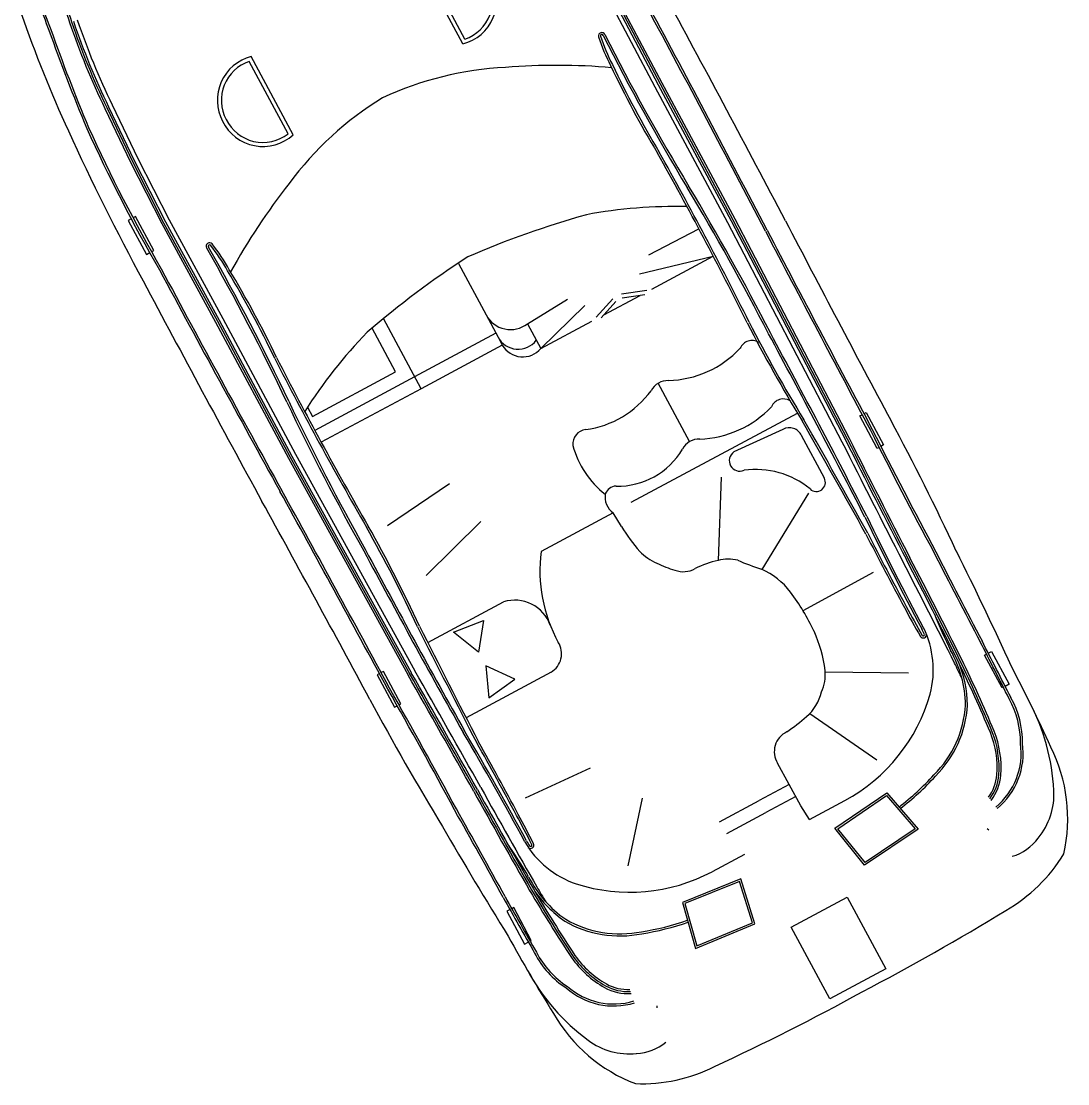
# Model space of a CAD drawing. Header units: metres. Extents: x 267365 to 277461, y 2088854 to 2108025.
# Drawn here: x 271071.04 to 271110.86, y 2092160.84 to 2092201.27 of the extents above; entities that cross this region are included whole.
import ezdxf

# ---------------------------------------------------------------- set-up
doc = ezdxf.new("R2010")
doc.units = ezdxf.units.M

msp = doc.modelspace()

# ---------------------------------------------------------------- linework, layer by layer
at = {"color": 30}
for p, q in [((271087.839, 2092200.413), (271086.243, 2092203.389)), ((271087.839, 2092200.413), (271086.243, 2092203.389)), ((271087.915, 2092200.595), (271086.437, 2092203.351)), ((271087.915, 2092200.595), (271086.437, 2092203.351)), ((271093.15, 2092202.554), (271095.143, 2092198.78)), ((271093.15, 2092202.554), (271095.143, 2092198.78)), ((271093.284, 2092202.628), (271095.278, 2092198.852)), ((271093.284, 2092202.628), (271095.278, 2092198.852)), ((271093.352, 2092202.665), (271095.346, 2092198.888)), ((271093.352, 2092202.665), (271095.346, 2092198.888)), ((271093.419, 2092202.701), (271095.414, 2092198.924)), ((271093.419, 2092202.701), (271095.414, 2092198.924)), ((271081.386, 2092196.953), (271079.79, 2092199.929)), ((271081.386, 2092196.953), (271079.79, 2092199.929)), ((271081.192, 2092196.99), (271079.714, 2092199.746)), ((271081.192, 2092196.99), (271079.714, 2092199.746)), ((271095.143, 2092198.78), (271097.915, 2092193.611)), ((271095.143, 2092198.78), (271097.915, 2092193.611)), ((271095.278, 2092198.852), (271098.05, 2092193.683)), ((271095.278, 2092198.852), (271098.05, 2092193.683)), ((271095.346, 2092198.888), (271098.118, 2092193.718)), ((271095.346, 2092198.888), (271098.118, 2092193.718)), ((271095.414, 2092198.924), (271098.186, 2092193.754)), ((271095.414, 2092198.924), (271098.186, 2092193.754)), ((271074.225, 2092197.955), (271075.2, 2092195.908)), ((271074.225, 2092197.955), (271075.2, 2092195.908)), ((271074.294, 2092197.988), (271075.269, 2092195.942)), ((271074.294, 2092197.988), (271075.269, 2092195.942)), ((271074.363, 2092198.021), (271075.338, 2092195.976)), ((271074.363, 2092198.021), (271075.338, 2092195.976)), ((271074.502, 2092198.087), (271075.475, 2092196.044)), ((271074.502, 2092198.087), (271075.475, 2092196.044)), ((271075.2, 2092195.908), (271076.392, 2092193.571)), ((271075.2, 2092195.908), (271076.392, 2092193.571)), ((271075.269, 2092195.942), (271076.459, 2092193.607)), ((271075.269, 2092195.942), (271076.459, 2092193.607)), ((271075.338, 2092195.976), (271076.527, 2092193.643)), ((271075.338, 2092195.976), (271076.527, 2092193.643)), ((271075.475, 2092196.044), (271076.663, 2092193.714)), ((271075.475, 2092196.044), (271076.663, 2092193.714)), ((271075.227, 2092193.751), (271075.11, 2092193.688)), ((271075.227, 2092193.751), (271075.11, 2092193.688)), ((271075.11, 2092193.688), (271075.801, 2092192.399)), ((271075.11, 2092193.688), (271075.801, 2092192.399)), ((271075.393, 2092193.84), (271075.295, 2092193.787)), ((271075.393, 2092193.84), (271075.295, 2092193.787)), ((271076.084, 2092192.55), (271075.393, 2092193.84)), ((271076.084, 2092192.55), (271075.393, 2092193.84)), ((271076.392, 2092193.571), (271078.434, 2092189.82)), ((271076.392, 2092193.571), (271078.434, 2092189.82)), ((271076.459, 2092193.607), (271078.501, 2092189.856)), ((271076.459, 2092193.607), (271078.501, 2092189.856)), ((271076.527, 2092193.643), (271078.569, 2092189.893)), ((271076.527, 2092193.643), (271078.569, 2092189.893)), ((271076.663, 2092193.714), (271078.704, 2092189.966)), ((271076.663, 2092193.714), (271078.704, 2092189.966)), ((271097.915, 2092193.611), (271102.263, 2092185.272)), ((271097.915, 2092193.611), (271102.263, 2092185.272)), ((271098.05, 2092193.683), (271102.4, 2092185.342)), ((271098.05, 2092193.683), (271102.4, 2092185.342)), ((271098.118, 2092193.718), (271102.468, 2092185.377)), ((271098.118, 2092193.718), (271102.468, 2092185.377)), ((271098.186, 2092193.754), (271102.536, 2092185.412)), ((271098.186, 2092193.754), (271102.536, 2092185.412)), ((271094.92, 2092192.389), (271096.819, 2092193.377)), ((271094.92, 2092192.389), (271096.819, 2092193.377)), ((271075.801, 2092192.399), (271075.928, 2092192.467)), ((271075.801, 2092192.399), (271075.928, 2092192.467)), ((271075.996, 2092192.503), (271076.084, 2092192.55)), ((271075.996, 2092192.503), (271076.084, 2092192.55)), ((271094.561, 2092191.667), (271097.367, 2092192.336)), ((271094.561, 2092191.667), (271097.367, 2092192.336)), ((271094.561, 2092191.667), (271097.367, 2092192.336)), ((271095.028, 2092191.082), (271097.367, 2092192.336)), ((271095.028, 2092191.082), (271097.367, 2092192.336)), ((271095.028, 2092191.082), (271097.367, 2092192.336)), ((271087.676, 2092192.053), (271088.724, 2092190.098)), ((271087.676, 2092192.053), (271088.724, 2092190.098)), ((271093.883, 2092190.896), (271094.843, 2092191.036)), ((271093.883, 2092190.896), (271094.843, 2092191.036)), ((271093.883, 2092190.896), (271094.843, 2092191.036)), ((271090.299, 2092189.76), (271091.826, 2092190.701)), ((271090.299, 2092189.76), (271091.826, 2092190.701)), ((271093.544, 2092190.714), (271092.911, 2092190.009)), ((271093.544, 2092190.714), (271092.911, 2092190.009)), ((271093.544, 2092190.714), (271092.911, 2092190.009)), ((271093.201, 2092190.102), (271094.582, 2092190.843)), ((271093.201, 2092190.102), (271094.582, 2092190.843)), ((271093.201, 2092190.102), (271094.582, 2092190.843)), ((271093.905, 2092190.744), (271094.763, 2092190.869)), ((271093.905, 2092190.744), (271094.763, 2092190.869)), ((271093.905, 2092190.744), (271094.763, 2092190.869)), ((271090.805, 2092188.817), (271092.48, 2092190.454)), ((271090.805, 2092188.817), (271092.48, 2092190.454)), ((271090.805, 2092188.817), (271092.48, 2092190.454)), ((271093.658, 2092190.611), (271093.1, 2092189.99)), ((271093.658, 2092190.611), (271093.1, 2092189.99)), ((271093.658, 2092190.611), (271093.1, 2092189.99)), ((271078.434, 2092189.82), (271081.206, 2092184.65)), ((271078.434, 2092189.82), (271081.206, 2092184.65)), ((271078.501, 2092189.856), (271081.273, 2092184.686)), ((271078.501, 2092189.856), (271081.273, 2092184.686)), ((271078.569, 2092189.893), (271081.341, 2092184.723)), ((271078.569, 2092189.893), (271081.341, 2092184.723)), ((271078.704, 2092189.966), (271081.476, 2092184.796)), ((271078.704, 2092189.966), (271081.476, 2092184.796)), ((271086.25, 2092187.285), (271084.818, 2092189.957)), ((271086.25, 2092187.285), (271084.818, 2092189.957)), ((271088.724, 2092190.098), (271089.179, 2092189.25)), ((271088.724, 2092190.098), (271089.179, 2092189.25)), ((271090.805, 2092188.817), (271092.755, 2092189.863)), ((271090.805, 2092188.817), (271092.755, 2092189.863)), ((271090.805, 2092188.817), (271092.755, 2092189.863)), ((271085.281, 2092187.932), (271084.388, 2092189.598)), ((271085.281, 2092187.932), (271084.388, 2092189.598)), ((271090.299, 2092189.76), (271090.805, 2092188.817)), ((271090.299, 2092189.76), (271090.805, 2092188.817)), ((271090.299, 2092189.76), (271090.805, 2092188.817)), ((271089.1, 2092189.398), (271086.007, 2092187.739)), ((271089.1, 2092189.398), (271086.007, 2092187.739)), ((271089.179, 2092189.25), (271089.343, 2092188.944)), ((271089.179, 2092189.25), (271089.343, 2092188.944)), ((271089.343, 2092188.944), (271086.25, 2092187.285)), ((271089.343, 2092188.944), (271086.25, 2092187.285)), ((271082.122, 2092186.238), (271085.281, 2092187.932)), ((271082.122, 2092186.238), (271085.281, 2092187.932)), ((271086.007, 2092187.739), (271082.21, 2092185.703)), ((271086.007, 2092187.739), (271082.21, 2092185.703)), ((271086.007, 2092187.739), (271082.21, 2092185.703)), ((271096.47, 2092185.278), (271095.278, 2092187.501)), ((271096.47, 2092185.278), (271095.278, 2092187.501)), ((271096.47, 2092185.278), (271095.278, 2092187.501)), ((271086.25, 2092187.285), (271082.455, 2092185.25)), ((271086.25, 2092187.285), (271082.455, 2092185.25)), ((271086.25, 2092187.285), (271082.455, 2092185.25)), ((271081.933, 2092186.59), (271082.122, 2092186.238)), ((271081.933, 2092186.59), (271082.122, 2092186.238)), ((271094.248, 2092182.974), (271100.571, 2092186.365)), ((271094.248, 2092182.974), (271100.571, 2092186.365)), ((271094.248, 2092182.974), (271100.571, 2092186.365)), ((271102.948, 2092186.254), (271103.034, 2092186.299)), ((271102.948, 2092186.254), (271103.034, 2092186.299)), ((271103.609, 2092185.021), (271102.948, 2092186.254)), ((271103.609, 2092185.021), (271102.948, 2092186.254)), ((271103.102, 2092186.336), (271103.189, 2092186.383)), ((271103.102, 2092186.336), (271103.189, 2092186.383)), ((271103.189, 2092186.383), (271103.85, 2092185.15)), ((271103.189, 2092186.383), (271103.85, 2092185.15)), ((271100.016, 2092185.742), (271098.156, 2092184.882)), ((271100.016, 2092185.742), (271098.156, 2092184.882)), ((271101.596, 2092183.884), (271100.725, 2092185.507)), ((271101.596, 2092183.884), (271100.725, 2092185.507)), ((271103.678, 2092185.058), (271103.609, 2092185.021)), ((271103.678, 2092185.058), (271103.609, 2092185.021)), ((271103.85, 2092185.15), (271103.745, 2092185.094)), ((271103.85, 2092185.15), (271103.745, 2092185.094)), ((271081.206, 2092184.65), (271085.747, 2092176.41)), ((271081.206, 2092184.65), (271085.747, 2092176.41)), ((271081.273, 2092184.686), (271085.814, 2092176.447)), ((271081.273, 2092184.686), (271085.814, 2092176.447)), ((271081.341, 2092184.723), (271085.881, 2092176.485)), ((271081.341, 2092184.723), (271085.881, 2092176.485)), ((271081.476, 2092184.796), (271086.014, 2092176.56)), ((271081.476, 2092184.796), (271086.014, 2092176.56)), ((271097.564, 2092180.757), (271097.686, 2092183.923)), ((271097.564, 2092180.757), (271097.686, 2092183.923)), ((271097.564, 2092180.757), (271097.686, 2092183.923)), ((271084.974, 2092182.088), (271087.329, 2092183.677)), ((271084.974, 2092182.088), (271087.329, 2092183.677)), ((271084.974, 2092182.088), (271087.329, 2092183.677)), ((271099.226, 2092180.415), (271101.008, 2092183.31)), ((271099.226, 2092180.415), (271101.008, 2092183.31)), ((271099.226, 2092180.415), (271101.008, 2092183.31)), ((271093.563, 2092182.567), (271090.816, 2092181.094)), ((271093.563, 2092182.567), (271090.816, 2092181.094)), ((271093.883, 2092182.043), (271093.563, 2092182.567)), ((271093.883, 2092182.043), (271093.563, 2092182.567)), ((271086.445, 2092180.186), (271088.529, 2092182.231)), ((271086.445, 2092180.186), (271088.529, 2092182.231)), ((271086.445, 2092180.186), (271088.529, 2092182.231)), ((271100.783, 2092178.85), (271103.471, 2092180.315)), ((271100.783, 2092178.85), (271103.471, 2092180.315)), ((271100.783, 2092178.85), (271103.471, 2092180.315)), ((271086.505, 2092177.631), (271089.385, 2092179.175)), ((271086.505, 2092177.631), (271089.385, 2092179.175)), ((271087.486, 2092178.03), (271088.624, 2092178.465)), ((271087.486, 2092178.03), (271088.624, 2092178.465)), ((271088.624, 2092178.465), (271088.432, 2092177.262)), ((271088.624, 2092178.465), (271088.432, 2092177.262)), ((271088.432, 2092177.262), (271087.486, 2092178.03)), ((271088.432, 2092177.262), (271087.486, 2092178.03)), ((271107.832, 2092177.225), (271107.954, 2092177.29)), ((271107.832, 2092177.225), (271107.954, 2092177.29)), ((271107.954, 2092177.29), (271108.622, 2092176.043)), ((271107.954, 2092177.29), (271108.622, 2092176.043)), ((271107.692, 2092177.149), (271107.764, 2092177.188)), ((271107.692, 2092177.149), (271107.764, 2092177.188)), ((271108.36, 2092175.903), (271107.692, 2092177.149)), ((271108.36, 2092175.903), (271107.692, 2092177.149)), ((271084.818, 2092176.532), (271084.732, 2092176.486)), ((271084.818, 2092176.532), (271084.732, 2092176.486)), ((271085.479, 2092175.3), (271084.818, 2092176.532)), ((271085.479, 2092175.3), (271084.818, 2092176.532)), ((271091.203, 2092176.506), (271087.965, 2092174.77)), ((271091.203, 2092176.506), (271087.965, 2092174.77)), ((271088.712, 2092176.739), (271088.828, 2092175.525)), ((271089.821, 2092176.233), (271088.712, 2092176.739)), ((271088.712, 2092176.739), (271088.828, 2092175.525)), ((271089.821, 2092176.233), (271088.712, 2092176.739)), ((271101.627, 2092176.52), (271104.792, 2092176.476)), ((271101.627, 2092176.52), (271104.792, 2092176.476)), ((271101.627, 2092176.52), (271104.792, 2092176.476)), ((271084.665, 2092176.45), (271084.577, 2092176.403)), ((271084.665, 2092176.45), (271084.577, 2092176.403)), ((271084.577, 2092176.403), (271085.238, 2092175.171)), ((271084.577, 2092176.403), (271085.238, 2092175.171)), ((271088.828, 2092175.525), (271089.821, 2092176.233)), ((271088.828, 2092175.525), (271089.821, 2092176.233)), ((271108.407, 2092175.927), (271108.36, 2092175.903)), ((271108.407, 2092175.927), (271108.36, 2092175.903)), ((271108.622, 2092176.043), (271108.474, 2092175.964)), ((271108.622, 2092176.043), (271108.474, 2092175.964)), ((271085.41, 2092175.263), (271085.479, 2092175.3)), ((271085.41, 2092175.263), (271085.479, 2092175.3)), ((271085.238, 2092175.171), (271085.343, 2092175.227)), ((271085.238, 2092175.171), (271085.343, 2092175.227)), ((271101.044, 2092174.934), (271103.596, 2092173.163)), ((271101.044, 2092174.934), (271103.596, 2092173.163)), ((271101.044, 2092174.934), (271103.596, 2092173.163)), ((271090.224, 2092171.716), (271092.701, 2092172.866)), ((271090.224, 2092171.716), (271092.701, 2092172.866)), ((271090.224, 2092171.716), (271092.701, 2092172.866)), ((271100.7, 2092171.416), (271099.816, 2092173.043)), ((271100.7, 2092171.416), (271099.816, 2092173.043)), ((271100.256, 2092172.232), (271099.121, 2092171.623)), ((271100.256, 2092172.232), (271099.121, 2092171.623)), ((271100.256, 2092172.232), (271099.121, 2092171.623)), ((271094.132, 2092169.14), (271094.681, 2092171.709)), ((271094.132, 2092169.14), (271094.681, 2092171.709)), ((271094.132, 2092169.14), (271094.681, 2092171.709)), ((271097.601, 2092170.808), (271099.121, 2092171.623)), ((271097.601, 2092170.808), (271099.121, 2092171.623)), ((271097.601, 2092170.808), (271099.121, 2092171.623)), ((271100.504, 2092171.776), (271099.367, 2092171.166)), ((271100.504, 2092171.776), (271099.367, 2092171.166)), ((271100.504, 2092171.776), (271099.367, 2092171.166)), ((271101.031, 2092170.899), (271102.375, 2092171.619)), ((271101.031, 2092170.899), (271102.375, 2092171.619)), ((271101.999, 2092170.564), (271103.972, 2092171.907)), ((271101.999, 2092170.564), (271103.972, 2092171.907)), ((271102.111, 2092170.547), (271103.958, 2092171.805)), ((271102.111, 2092170.547), (271103.958, 2092171.805)), ((271103.958, 2092171.805), (271105.045, 2092170.539)), ((271103.958, 2092171.805), (271105.045, 2092170.539)), ((271103.972, 2092171.907), (271105.159, 2092170.524)), ((271103.972, 2092171.907), (271105.159, 2092170.524)), ((271101.031, 2092170.899), (271100.7, 2092171.416)), ((271101.031, 2092170.899), (271100.7, 2092171.416)), ((271097.881, 2092170.37), (271099.367, 2092171.166)), ((271097.881, 2092170.37), (271099.367, 2092171.166)), ((271097.881, 2092170.37), (271099.367, 2092171.166)), ((271103.127, 2092169.161), (271101.999, 2092170.564)), ((271103.127, 2092169.161), (271101.999, 2092170.564)), ((271103.143, 2092169.264), (271102.111, 2092170.547)), ((271103.143, 2092169.264), (271102.111, 2092170.547)), ((271105.159, 2092170.524), (271103.127, 2092169.161)), ((271105.159, 2092170.524), (271103.127, 2092169.161)), ((271105.045, 2092170.539), (271103.143, 2092169.264)), ((271105.045, 2092170.539), (271103.143, 2092169.264)), ((271107.788, 2092170.55), (271107.851, 2092170.505)), ((271107.788, 2092170.55), (271107.851, 2092170.505)), ((271107.788, 2092170.55), (271107.851, 2092170.505)), ((271098.551, 2092169.569), (271097.324, 2092168.911)), ((271098.551, 2092169.569), (271097.324, 2092168.911)), ((271098.412, 2092168.64), (271096.201, 2092167.74)), ((271098.412, 2092168.64), (271096.201, 2092167.74)), ((271098.364, 2092168.538), (271096.293, 2092167.695)), ((271098.364, 2092168.538), (271096.293, 2092167.695)), ((271098.861, 2092166.968), (271098.364, 2092168.538)), ((271098.861, 2092166.968), (271098.364, 2092168.538)), ((271098.955, 2092166.925), (271098.412, 2092168.64)), ((271098.955, 2092166.925), (271098.412, 2092168.64)), ((271096.201, 2092167.74), (271096.696, 2092165.986)), ((271096.201, 2092167.74), (271096.696, 2092165.986)), ((271096.293, 2092167.695), (271096.747, 2092166.09)), ((271096.293, 2092167.695), (271096.747, 2092166.09)), ((271100.334, 2092166.805), (271102.463, 2092167.947)), ((271100.334, 2092166.805), (271102.463, 2092167.947)), ((271102.463, 2092167.947), (271103.928, 2092165.215)), ((271102.463, 2092167.947), (271103.928, 2092165.215)), ((271089.636, 2092167.468), (271089.514, 2092167.403)), ((271089.636, 2092167.468), (271089.514, 2092167.403)), ((271089.514, 2092167.403), (271090.183, 2092166.156)), ((271089.514, 2092167.403), (271090.183, 2092166.156)), ((271089.776, 2092167.543), (271089.703, 2092167.504)), ((271089.776, 2092167.543), (271089.703, 2092167.504)), ((271090.444, 2092166.296), (271089.776, 2092167.543)), ((271090.444, 2092166.296), (271089.776, 2092167.543)), ((271096.696, 2092165.986), (271098.955, 2092166.925)), ((271096.696, 2092165.986), (271098.955, 2092166.925)), ((271096.747, 2092166.09), (271098.861, 2092166.968)), ((271096.747, 2092166.09), (271098.861, 2092166.968)), ((271101.799, 2092164.073), (271100.334, 2092166.805)), ((271101.799, 2092164.073), (271100.334, 2092166.805)), ((271090.183, 2092166.156), (271090.331, 2092166.235)), ((271090.183, 2092166.156), (271090.331, 2092166.235)), ((271090.398, 2092166.271), (271090.444, 2092166.296)), ((271090.398, 2092166.271), (271090.444, 2092166.296)), ((271103.928, 2092165.215), (271101.799, 2092164.073)), ((271103.928, 2092165.215), (271101.799, 2092164.073)), ((271095.22, 2092163.811), (271095.222, 2092163.734)), ((271095.22, 2092163.811), (271095.222, 2092163.734)), ((271095.22, 2092163.811), (271095.222, 2092163.734))]:
    msp.add_line(p, q, dxfattribs=at)
for centre, radius, start, end in [((271186.361, 2092238.311), 119.386, 196.9689, 198.09835), ((271186.361, 2092238.311), 119.386, 196.9689, 198.09835), ((271186.361, 2092238.311), 119.309, 196.96918, 198.09816), ((271186.361, 2092238.311), 119.309, 196.96918, 198.09816), ((271092.532, 2092208.916), 21.943, 195.5124, 201.3412), ((271092.532, 2092208.916), 21.943, 195.5124, 201.3412), ((271092.532, 2092208.916), 21.866, 195.5106, 201.3446), ((271092.532, 2092208.916), 21.866, 195.5106, 201.3446), ((271087.422, 2092202.071), 1.71, 284.0967, 30.4009), ((271087.422, 2092202.071), 1.71, 284.0967, 30.4009), ((271087.422, 2092202.071), 1.556, 288.4656, 30.4814), ((271087.422, 2092202.071), 1.556, 288.4656, 30.4814), ((270469.046, 2091862.291), 712.788, 27.705083, 28.471036), ((270469.046, 2091862.291), 712.788, 27.705083, 28.471036), ((271117.432, 2092217.587), 49.078, 199.0468, 204.6712), ((271117.432, 2092217.587), 49.078, 199.0468, 204.6712), ((270467.076, 2091864.414), 712.692, 27.480541, 28.252532), ((270467.076, 2091864.414), 712.692, 27.480541, 28.252532), ((270467.076, 2091864.414), 712.768, 27.480545, 28.252432), ((270467.076, 2091864.414), 712.768, 27.480545, 28.252432), ((271099.398, 2092210.206), 27.996, 198.7118, 205.9505), ((271099.398, 2092210.206), 27.996, 198.7118, 205.9505), ((271099.398, 2092210.206), 27.919, 198.7126, 205.9505), ((271099.398, 2092210.206), 27.919, 198.7126, 205.9505), ((271099.398, 2092210.206), 27.843, 198.7134, 205.9505), ((271099.398, 2092210.206), 27.843, 198.7134, 205.9505), ((271099.398, 2092210.206), 27.689, 198.7151, 205.9505), ((271099.398, 2092210.206), 27.689, 198.7151, 205.9505), ((271134.866, 2092223.019), 66.545, 199.38594, 202.83199), ((271134.866, 2092223.019), 66.545, 199.38594, 202.83199), ((271134.866, 2092223.019), 66.468, 199.38482, 202.83111), ((271134.866, 2092223.019), 66.468, 199.38482, 202.83111), ((271093.131, 2092200.715), 0.13, 24.1057, 195.2888), ((271093.131, 2092200.715), 0.13, 24.1057, 195.2888), ((271093.131, 2092200.715), 0.0531, 24.1057, 193.7253), ((271093.131, 2092200.715), 0.0531, 24.1057, 193.7253), ((271093.25, 2092200.768), 0.0767, 204.1057, 206.7252), ((271093.25, 2092200.768), 0.0767, 204.1057, 206.7252), ((271171.297, 2092240.065), 87.459, 206.72515, 211.06105), ((271171.297, 2092240.065), 87.459, 206.72515, 211.06105), ((271171.297, 2092240.065), 87.382, 206.72515, 211.06108), ((271171.297, 2092240.065), 87.382, 206.72515, 211.06108), ((271099.826, 2092202.904), 7.174, 198.0544, 207.4919), ((271099.826, 2092202.904), 7.174, 198.0544, 207.4919), ((271099.826, 2092202.904), 7.097, 198.0726, 207.5038), ((271099.826, 2092202.904), 7.097, 198.0726, 207.5038), ((271080.221, 2092198.266), 1.719, 104.5156, 207.6495), ((271080.221, 2092198.266), 1.719, 104.5156, 207.6495), ((271080.221, 2092198.266), 1.565, 108.8938, 207.7313), ((271080.221, 2092198.266), 1.565, 108.8938, 207.7313), ((271090.095, 2092186.921), 12.611, 92.8723, 114.8981), ((271090.095, 2092186.921), 12.611, 92.8723, 114.8981), ((271091.425, 2092174.633), 24.96, 85.2238, 94.5093), ((271091.425, 2092174.633), 24.96, 85.2238, 94.5093), ((271128.509, 2092216.156), 38.763, 205.2964, 210.9015), ((271128.509, 2092216.156), 38.763, 205.2964, 210.9015), ((271128.509, 2092216.156), 38.686, 205.2942, 210.903), ((271128.509, 2092216.156), 38.686, 205.2942, 210.903), ((271091.375, 2092187.607), 12.611, 121.5022, 143.528), ((271091.375, 2092187.607), 12.611, 121.5022, 143.528), ((271080.235, 2092198.218), 1.556, 205.9189, 307.9347), ((271080.235, 2092198.218), 1.556, 205.9189, 307.9347), ((271158.281, 2092236.129), 93.938, 204.54808, 208.44026), ((271158.281, 2092236.129), 93.938, 204.54808, 208.44026), ((271129.498, 2092222.538), 61.433, 204.36101, 210.00523), ((271129.498, 2092222.538), 61.433, 204.36101, 210.00523), ((271129.498, 2092222.538), 61.357, 204.36197, 210.00639), ((271129.498, 2092222.538), 61.357, 204.36197, 210.00639), ((271080.235, 2092198.218), 1.71, 205.9993, 312.3035), ((271080.235, 2092198.218), 1.71, 205.9993, 312.3035), ((270971.74, 2092126.828), 141.758, 26.38612, 29.33986), ((270971.74, 2092126.828), 141.758, 26.38612, 29.33986), ((270971.74, 2092126.828), 141.681, 26.38593, 29.33944), ((270971.74, 2092126.828), 141.681, 26.38593, 29.33944), ((271100.874, 2092179.699), 24.96, 141.8909, 151.1765), ((271100.874, 2092179.699), 24.96, 141.8909, 151.1765), ((271014.175, 2092145.564), 95.893, 27.18578, 30.99154), ((271014.175, 2092145.564), 95.893, 27.18578, 30.99154), ((271014.175, 2092145.564), 95.97, 27.18625, 30.99157), ((271014.175, 2092145.564), 95.97, 27.18625, 30.99157), ((271102.148, 2092159.674), 35.557, 105.6759, 113.3936), ((271102.148, 2092159.674), 35.557, 105.6759, 113.3936), ((271095.942, 2092175.671), 18.553, 88.685, 100.5642), ((271095.942, 2092175.671), 18.553, 88.685, 100.5642), ((271947.728, 2092635.968), 956.068, 207.555682, 208.070117), ((271947.728, 2092635.968), 956.068, 207.555682, 208.070117), ((271955.732, 2092640.226), 965.993, 207.559948, 208.068104), ((271955.732, 2092640.226), 965.993, 207.559948, 208.068104), ((271955.732, 2092640.226), 965.916, 207.559951, 208.068158), ((271955.732, 2092640.226), 965.916, 207.559951, 208.068158), ((271078.205, 2092192.712), 0.13, 41.1115, 212.2946), ((271078.205, 2092192.712), 0.13, 41.1115, 212.2946), ((271078.205, 2092192.712), 0.0531, 42.675, 212.2946), ((271078.205, 2092192.712), 0.0531, 42.675, 212.2946), ((271078.095, 2092192.642), 0.0767, 29.6751, 32.2946), ((271078.095, 2092192.642), 0.0767, 29.6751, 32.2946), ((271002.174, 2092149.381), 87.459, 25.33921, 29.67512), ((271002.174, 2092149.381), 87.459, 25.33921, 29.67512), ((271072.677, 2092188.347), 7.097, 28.8965, 38.3276), ((271072.677, 2092188.347), 7.097, 28.8965, 38.3276), ((271072.677, 2092188.347), 7.174, 28.9083, 38.3458), ((271072.677, 2092188.347), 7.174, 28.9083, 38.3458), ((271002.174, 2092149.381), 87.382, 25.33918, 29.67512), ((271002.174, 2092149.381), 87.382, 25.33918, 29.67512), ((271107.399, 2092162.49), 35.557, 123.0067, 130.7243), ((271107.399, 2092162.49), 35.557, 123.0067, 130.7243), ((271704.77, 2092528.064), 712.692, 208.147735, 208.919725), ((271704.77, 2092528.064), 712.692, 208.147735, 208.919725), ((271704.77, 2092528.064), 712.768, 208.147835, 208.919721), ((271704.77, 2092528.064), 712.768, 208.147835, 208.919721), ((271045.766, 2092171.79), 38.686, 25.4973, 31.106), ((271045.766, 2092171.79), 38.686, 25.4973, 31.106), ((271045.766, 2092171.79), 38.763, 25.4988, 31.1038), ((271045.766, 2092171.79), 38.763, 25.4988, 31.1038), ((271705.448, 2092525.248), 712.788, 207.92923, 208.695184), ((271705.448, 2092525.248), 712.788, 207.92923, 208.695184), ((271089.655, 2092190.597), 1.057, 208.2001, 307.5625), ((271089.655, 2092190.597), 1.057, 208.2001, 307.5625), ((271147.819, 2092214.938), 55.139, 207.091, 211.528), ((271147.819, 2092214.938), 55.139, 207.091, 211.528), ((271097.51, 2092176.512), 18.553, 135.836, 147.7152), ((271097.51, 2092176.512), 18.553, 135.836, 147.7152), ((271147.819, 2092214.938), 55.216, 207.0905, 211.5267), ((271147.819, 2092214.938), 55.216, 207.0905, 211.5267), ((270775.925, 2092014.855), 367.693, 27.11434, 28.34194), ((270775.925, 2092014.855), 367.693, 27.11434, 28.34194), ((271089.944, 2092189.66), 0.868, 208.2001, 322.6919), ((271089.944, 2092189.66), 0.868, 208.2001, 322.6919), ((271098.845, 2092188.627), 0.497, 59.0285, 156.2214), ((271098.845, 2092188.627), 0.497, 59.0285, 156.2214), ((270775.925, 2092014.855), 367.616, 27.11448, 28.34206), ((270775.925, 2092014.855), 367.616, 27.11448, 28.34206), ((271090.119, 2092189.399), 0.899, 210.4007, 319.7274), ((271090.119, 2092189.399), 0.899, 210.4007, 319.7274), ((271095.543, 2092191.505), 3.908, 271.7874, 316.7535), ((271095.543, 2092191.505), 3.908, 271.7874, 316.7535), ((271206.924, 2092252.933), 141.758, 207.06041, 210.01414), ((271206.924, 2092252.933), 141.758, 207.06041, 210.01414), ((271206.924, 2092252.933), 141.681, 207.06083, 210.01433), ((271206.924, 2092252.933), 141.681, 207.06083, 210.01433), ((271095.641, 2092186.876), 0.723, 88.0681, 152.0309), ((271095.641, 2092186.876), 0.723, 88.0681, 152.0309), ((271092.027, 2092189.386), 3.683, 277.6192, 323.885), ((271092.027, 2092189.386), 3.683, 277.6192, 323.885), ((271167.835, 2092227.957), 95.97, 205.4087, 209.21402), ((271167.835, 2092227.957), 95.97, 205.4087, 209.21402), ((271167.835, 2092227.957), 95.893, 205.40872, 209.21448), ((271167.835, 2092227.957), 95.893, 205.40872, 209.21448), ((271096.735, 2092189.282), 3.908, 271.7874, 316.7535), ((271096.735, 2092189.282), 3.908, 271.7874, 316.7535), ((271100.037, 2092186.404), 0.497, 59.0285, 156.2214), ((271100.037, 2092186.404), 0.497, 59.0285, 156.2214), ((271100.261, 2092185.295), 0.51, 24.5708, 118.7339), ((271100.261, 2092185.295), 0.51, 24.5708, 118.7339), ((270648.32, 2091928.822), 520.452, 29.07722, 29.62161), ((270648.32, 2091928.822), 520.452, 29.07722, 29.62161), ((270648.32, 2091928.822), 520.529, 29.07706, 29.62175), ((270648.32, 2091928.822), 520.529, 29.07706, 29.62175), ((271022.926, 2092142.242), 92.276, 24.91196, 28.37007), ((271022.926, 2092142.242), 92.276, 24.91196, 28.37007), ((271092.579, 2092185.182), 0.556, 96.5391, 185.2343), ((271092.579, 2092185.182), 0.556, 96.5391, 185.2343), ((271096.833, 2092184.653), 0.723, 88.0681, 152.0309), ((271096.833, 2092184.653), 0.723, 88.0681, 152.0309), ((271541.394, 2092405.633), 491.089, 206.64782, 207.24398), ((271541.394, 2092405.633), 491.089, 206.64782, 207.24398), ((271541.394, 2092405.633), 491.012, 206.64775, 207.24396), ((271541.394, 2092405.633), 491.012, 206.64775, 207.24396), ((271285.975, 2092277.566), 204.426, 206.70227, 208.17442), ((271285.975, 2092277.566), 204.426, 206.70227, 208.17442), ((271285.975, 2092277.566), 204.349, 206.70201, 208.17442), ((271285.975, 2092277.566), 204.349, 206.70201, 208.17442), ((271095.397, 2092186.033), 3.491, 194.9716, 232.2279), ((271095.397, 2092186.033), 3.491, 194.9716, 232.2279), ((271093.74, 2092186.422), 2.841, 268.5901, 329.7706), ((271093.74, 2092186.422), 2.841, 268.5901, 329.7706), ((271541.394, 2092405.633), 491.319, 206.64803, 207.24404), ((271541.394, 2092405.633), 491.319, 206.64803, 207.24404), ((271541.394, 2092405.633), 491.166, 206.64789, 207.244), ((271541.394, 2092405.633), 491.166, 206.64789, 207.244), ((271098.378, 2092184.551), 0.399, 123.788, 293.9591), ((271098.378, 2092184.551), 0.399, 123.788, 293.9591), ((271098.985, 2092180.968), 3.249, 50.5013, 97.8754), ((271098.985, 2092180.968), 3.249, 50.5013, 97.8754), ((271101.29, 2092183.723), 0.345, 226.1049, 27.6843), ((271101.29, 2092183.723), 0.345, 226.1049, 27.6843), ((270234.774, 2091717.451), 965.916, 28.332108, 28.840316), ((270234.774, 2091717.451), 965.916, 28.332108, 28.840316), ((270234.774, 2091717.451), 965.993, 28.332163, 28.840319), ((270234.774, 2091717.451), 965.993, 28.332163, 28.840319), ((271093.687, 2092183.126), 0.457, 92.2028, 158.9718), ((271093.687, 2092183.126), 0.457, 92.2028, 158.9718), ((270242.749, 2091721.761), 956.068, 28.33015, 28.844584), ((270242.749, 2091721.761), 956.068, 28.33015, 28.844584), ((271093.98, 2092183.165), 0.73, 170.1827, 235.1395), ((271093.98, 2092183.165), 0.73, 170.1827, 235.1395), ((271210.365, 2092234.301), 119.125, 205.82695, 208.12392), ((271210.365, 2092234.301), 119.125, 205.82695, 208.12392), ((271210.365, 2092234.301), 119.049, 205.82654, 208.12464), ((271210.365, 2092234.301), 119.049, 205.82654, 208.12464), ((271036.095, 2092155.032), 55.139, 24.8723, 29.3092), ((271036.095, 2092155.032), 55.139, 24.8723, 29.3092), ((271036.095, 2092155.032), 55.216, 24.8736, 29.3097), ((271036.095, 2092155.032), 55.216, 24.8736, 29.3097), ((271099.355, 2092185.313), 6.375, 210.8613, 221.3946), ((271099.355, 2092185.313), 6.375, 210.8613, 221.3946), ((271212.954, 2092237.701), 123.21, 207.00465, 208.46823), ((271212.954, 2092237.701), 123.21, 207.00465, 208.46823), ((271212.954, 2092237.701), 123.134, 207.00401, 208.46858), ((271212.954, 2092237.701), 123.134, 207.00401, 208.46858), ((271408.551, 2092354.068), 367.693, 208.05833, 209.28592), ((271408.551, 2092354.068), 367.693, 208.05833, 209.28592), ((271408.551, 2092354.068), 367.616, 208.05821, 209.28579), ((271408.551, 2092354.068), 367.616, 208.05821, 209.28579), ((271096.465, 2092180.378), 5.694, 172.7737, 208.7598), ((271096.465, 2092180.378), 5.694, 172.7737, 208.7598), ((271095.998, 2092182.492), 1.994, 224.3719, 247.2075), ((271095.998, 2092182.492), 1.994, 224.3719, 247.2075), ((271394.787, 2092328.494), 324.456, 207.02929, 207.70339), ((271394.787, 2092328.494), 324.456, 207.02929, 207.70339), ((271394.787, 2092328.494), 324.379, 207.02929, 207.70345), ((271394.787, 2092328.494), 324.379, 207.02929, 207.70345), ((270985.251, 2092120.46), 135.677, 24.49681, 26.55322), ((270985.251, 2092120.46), 135.677, 24.49681, 26.55322), ((271096.938, 2092184.002), 3.761, 242.9151, 254.1609), ((271096.938, 2092184.002), 3.761, 242.9151, 254.1609), ((271098.376, 2092177.041), 3.804, 102.441, 116.5528), ((271098.376, 2092177.041), 3.804, 102.441, 116.5528), ((271097.946, 2092179.121), 1.68, 77.6704, 103.3809), ((271097.946, 2092179.121), 1.68, 77.6704, 103.3809), ((271102.08, 2092189.483), 9.504, 246.5902, 252.3632), ((271102.08, 2092189.483), 9.504, 246.5902, 252.3632), ((270886.446, 2092067.196), 245.904, 26.4825, 27.49318), ((270886.446, 2092067.196), 245.904, 26.4825, 27.49318), ((270886.446, 2092067.196), 246.058, 26.4823, 27.49311), ((270886.446, 2092067.196), 246.058, 26.4823, 27.49311), ((270886.446, 2092067.196), 246.135, 26.4822, 27.49307), ((270886.446, 2092067.196), 246.135, 26.4822, 27.49307), ((270886.446, 2092067.196), 246.211, 26.4821, 27.49303), ((270886.446, 2092067.196), 246.211, 26.4821, 27.49303), ((271096.23, 2092181.231), 0.905, 249.3669, 299.4944), ((271096.23, 2092181.231), 0.905, 249.3669, 299.4944), ((271098.065, 2092177.854), 2.812, 37.1701, 66.1877), ((271098.065, 2092177.854), 2.812, 37.1701, 66.1877), ((271093.876, 2092174.677), 8.069, 24.7654, 37.1701), ((271093.876, 2092174.677), 8.069, 24.7654, 37.1701), ((271089.82, 2092177.813), 1.43, 19.3085, 107.7145), ((271089.82, 2092177.813), 1.43, 19.3085, 107.7145), ((271125.158, 2092189.577), 23.096, 207.3393, 210.4688), ((271125.158, 2092189.577), 23.096, 207.3393, 210.4688), ((271125.158, 2092189.577), 23.019, 207.3374, 210.4688), ((271125.158, 2092189.577), 23.019, 207.3374, 210.4688), ((271128.658, 2092188.093), 24.724, 202.2874, 205.8113), ((271128.658, 2092188.093), 24.724, 202.2874, 205.8113), ((271550.824, 2092412.744), 520.529, 206.77852, 207.3232), ((271550.824, 2092412.744), 520.529, 206.77852, 207.3232), ((271550.824, 2092412.744), 520.452, 206.77866, 207.32305), ((271550.824, 2092412.744), 520.452, 206.77866, 207.32305), ((271102.099, 2092176.592), 3.564, 22.1043, 25.8827), ((271102.099, 2092176.592), 3.564, 22.1043, 25.8827), ((271102.099, 2092176.592), 3.641, 345.3641, 25.9064), ((271102.099, 2092176.592), 3.641, 345.3641, 25.9064), ((271096.734, 2092175.996), 4.922, 6.6002, 24.7654), ((271096.734, 2092175.996), 4.922, 6.6002, 24.7654), ((271105.356, 2092177.927), 0.122, 210.3082, 13.4463), ((271105.356, 2092177.927), 0.122, 210.3082, 13.4463), ((271105.356, 2092177.927), 0.0448, 210.3082, 7.7118), ((271105.356, 2092177.927), 0.0448, 210.3082, 7.7118), ((271105.251, 2092177.866), 0.0767, 30.3082, 30.4688), ((271105.251, 2092177.866), 0.0767, 30.3082, 30.4688), ((270839.127, 2092039.577), 301.91, 26.76255, 27.22398), ((270839.127, 2092039.577), 301.91, 26.76255, 27.22398), ((271090.779, 2092177.206), 0.818, 301.2298, 31.9063), ((271090.779, 2092177.206), 0.818, 301.2298, 31.9063), ((271102.564, 2092175.168), 4.403, 1.112, 29.3829), ((271102.564, 2092175.168), 4.403, 1.112, 29.3829), ((270839.127, 2092039.577), 301.833, 26.76226, 27.22392), ((270839.127, 2092039.577), 301.833, 26.76226, 27.22392), ((271055.075, 2092151.936), 57.339, 22.85126, 25.82983), ((271055.075, 2092151.936), 57.339, 22.85126, 25.82983), ((271102.564, 2092175.168), 4.479, 1.0722, 22.6684), ((271102.564, 2092175.168), 4.479, 1.0722, 22.6684), ((271055.075, 2092151.936), 57.415, 22.8504, 25.83026), ((271055.075, 2092151.936), 57.415, 22.8504, 25.83026), ((271055.075, 2092151.936), 57.492, 22.84954, 25.8307), ((271055.075, 2092151.936), 57.492, 22.84954, 25.8307), ((270659.461, 2091932.742), 491.166, 29.15626, 29.75238), ((270659.461, 2091932.742), 491.166, 29.15626, 29.75238), ((270659.461, 2091932.742), 491.319, 29.15622, 29.75224), ((270659.461, 2091932.742), 491.319, 29.15622, 29.75224), ((271100.182, 2092176.395), 1.451, 333.7585, 6.6002), ((271100.182, 2092176.395), 1.451, 333.7585, 6.6002), ((271055.075, 2092151.936), 57.185, 25.1719, 25.829), ((271055.075, 2092151.936), 57.185, 25.1719, 25.829), ((271054.299, 2092148.253), 61.411, 24.43178, 27.61359), ((271054.299, 2092148.253), 61.411, 24.43178, 27.61359), ((270659.461, 2091932.742), 491.012, 29.1563, 29.75252), ((270659.461, 2091932.742), 491.012, 29.1563, 29.75252), ((270659.461, 2091932.742), 491.089, 29.15628, 29.75245), ((270659.461, 2091932.742), 491.089, 29.15628, 29.75245), ((270907.477, 2092074.616), 204.349, 28.22585, 29.69826), ((270907.477, 2092074.616), 204.349, 28.22585, 29.69826), ((270907.477, 2092074.616), 204.426, 28.22585, 29.698), ((270907.477, 2092074.616), 204.426, 28.22585, 29.698), ((271099.739, 2092176.16), 1.791, 311.2401, 346.8769), ((271099.739, 2092176.16), 1.791, 311.2401, 346.8769), ((271099.205, 2092177.485), 6.667, 298.3871, 344.2264), ((271099.205, 2092177.485), 6.667, 298.3871, 344.2264), ((271165.759, 2092218.829), 92.276, 208.03019, 211.48831), ((271165.759, 2092218.829), 92.276, 208.03019, 211.48831), ((271105.657, 2092173.837), 3.399, 359.2147, 29.066), ((271105.657, 2092173.837), 3.399, 359.2147, 29.066), ((271105.657, 2092173.837), 3.476, 359.3129, 29.0403), ((271105.657, 2092173.837), 3.476, 359.3129, 29.0403), ((271102.119, 2092171.563), 8.219, 3.0699, 27.631), ((271102.119, 2092171.563), 8.219, 3.0699, 27.631), ((271102.862, 2092175.506), 4.111, 314.9192, 356.4738), ((271102.862, 2092175.506), 4.111, 314.9192, 356.4738), ((271102.862, 2092175.506), 4.188, 314.9429, 356.5163), ((271102.862, 2092175.506), 4.188, 314.9429, 356.5163), ((271094.837, 2092181.91), 9.347, 304.7428, 310.5996), ((271094.837, 2092181.91), 9.347, 304.7428, 310.5996), ((270985.355, 2092113.651), 119.049, 28.27563, 30.57373), ((270985.355, 2092113.651), 119.049, 28.27563, 30.57373), ((270985.355, 2092113.651), 119.125, 28.27635, 30.57332), ((270985.355, 2092113.651), 119.125, 28.27635, 30.57332), ((271100.519, 2092173.481), 0.829, 115.4057, 211.9435), ((271100.519, 2092173.481), 0.829, 115.4057, 211.9435), ((271104.54, 2092172.872), 3.627, 355.686, 21.5368), ((271104.54, 2092172.872), 3.627, 355.686, 21.5368), ((271104.54, 2092172.872), 3.703, 355.686, 21.5506), ((271104.54, 2092172.872), 3.703, 355.686, 21.5506), ((271104.54, 2092172.872), 3.78, 355.686, 21.5639), ((271104.54, 2092172.872), 3.78, 355.686, 21.5639), ((270981.091, 2092113.376), 123.134, 27.93168, 29.39626), ((270981.091, 2092113.376), 123.134, 27.93168, 29.39626), ((270981.091, 2092113.376), 123.21, 27.93204, 29.39562), ((270981.091, 2092113.376), 123.21, 27.93204, 29.39562), ((271106.436, 2092173.417), 2.647, 309.42, 8.11), ((271106.436, 2092173.417), 2.647, 309.42, 8.11), ((271106.436, 2092173.417), 2.723, 309.42, 7.9842), ((271106.436, 2092173.417), 2.723, 309.42, 7.9842), ((271104.752, 2092170.924), 6.103, 347.3223, 26.5598), ((271104.752, 2092170.924), 6.103, 347.3223, 26.5598), ((271098.053, 2092179.66), 10.459, 307.5803, 317.5054), ((271098.053, 2092179.66), 10.459, 307.5803, 317.5054), ((271098.053, 2092179.66), 10.536, 307.6026, 317.496), ((271098.053, 2092179.66), 10.536, 307.6026, 317.496), ((271106.525, 2092172.722), 1.636, 323.2552, 355.686), ((271106.525, 2092172.722), 1.636, 323.2552, 355.686), ((271106.525, 2092172.722), 1.713, 322.7247, 355.686), ((271106.525, 2092172.722), 1.713, 322.7247, 355.686), ((271106.51, 2092172.725), 1.805, 322.39, 355.617), ((271106.51, 2092172.725), 1.805, 322.39, 355.617), ((271303.794, 2092290.977), 246.058, 208.90716, 209.91797), ((271303.794, 2092290.977), 246.058, 208.90716, 209.91797), ((271303.794, 2092290.977), 245.904, 208.90708, 209.91776), ((271303.794, 2092290.977), 245.904, 208.90708, 209.91776), ((271303.794, 2092290.977), 246.211, 208.90724, 209.91817), ((271303.794, 2092290.977), 246.211, 208.90724, 209.91817), ((271303.794, 2092290.977), 246.135, 208.9072, 209.91807), ((271303.794, 2092290.977), 246.135, 208.9072, 209.91807), ((271107.715, 2092171.859), 2.616, 320.4215, 3.1622), ((271107.715, 2092171.859), 2.616, 320.4215, 3.1622), ((270804.843, 2092012.167), 324.379, 28.69682, 29.37098), ((270804.843, 2092012.167), 324.379, 28.69682, 29.37098), ((270804.843, 2092012.167), 324.456, 28.69687, 29.37098), ((270804.843, 2092012.167), 324.456, 28.69687, 29.37098), ((271069.759, 2092159.872), 23.019, 25.9315, 29.0628), ((271069.759, 2092159.872), 23.019, 25.9315, 29.0628), ((271069.759, 2092159.872), 23.096, 25.9315, 29.0609), ((271069.759, 2092159.872), 23.096, 25.9315, 29.0609), ((271204.752, 2092238.156), 135.677, 209.84705, 211.90346), ((271204.752, 2092238.156), 135.677, 209.84705, 211.90346), ((271069.059, 2092156.136), 24.724, 30.5889, 34.1129), ((271069.059, 2092156.136), 24.724, 30.5889, 34.1129), ((271093.335, 2092171.893), 3.641, 210.4938, 251.0362), ((271093.335, 2092171.893), 3.641, 210.4938, 251.0362), ((271093.335, 2092171.893), 3.564, 210.5176, 214.296), ((271093.335, 2092171.893), 3.564, 210.5176, 214.296), ((271108.207, 2092171.301), 1.884, 286.6288, 323.971), ((271108.207, 2092171.301), 1.884, 286.6288, 323.971), ((271090.421, 2092169.919), 0.122, 222.954, 26.0921), ((271090.421, 2092169.919), 0.122, 222.954, 26.0921), ((271090.421, 2092169.919), 0.0448, 228.6884, 26.0921), ((271090.421, 2092169.919), 0.0448, 228.6884, 26.0921), ((271090.53, 2092169.972), 0.0767, 205.9315, 206.0921), ((271090.53, 2092169.972), 0.0767, 205.9315, 206.0921), ((271105.421, 2092172.816), 6.195, 299.7586, 328.5611), ((271105.421, 2092172.816), 6.195, 299.7586, 328.5611), ((271094.193, 2092174.797), 6.667, 252.1739, 298.0132), ((271094.193, 2092174.797), 6.667, 252.1739, 298.0132), ((271094.264, 2092170.718), 4.403, 207.0173, 235.2883), ((271094.264, 2092170.718), 4.403, 207.0173, 235.2883), ((271139.894, 2092197.416), 57.492, 210.56957, 213.55073), ((271139.894, 2092197.416), 57.492, 210.56957, 213.55073), ((271139.894, 2092197.416), 57.415, 210.57, 213.54987), ((271139.894, 2092197.416), 57.415, 210.57, 213.54987), ((271139.894, 2092197.416), 57.339, 210.57044, 213.549), ((271139.894, 2092197.416), 57.339, 210.57044, 213.549), ((271094.264, 2092170.718), 4.479, 213.7318, 235.3281), ((271094.264, 2092170.718), 4.479, 213.7318, 235.3281), ((271139.894, 2092197.416), 57.185, 210.5713, 211.2284), ((271139.894, 2092197.416), 57.185, 210.5713, 211.2284), ((271352.984, 2092315.106), 301.91, 209.17628, 209.63772), ((271352.984, 2092315.106), 301.91, 209.17628, 209.63772), ((271352.984, 2092315.106), 301.833, 209.17635, 209.63801), ((271352.984, 2092315.106), 301.833, 209.17635, 209.63801), ((271061.104, 2092244.593), 90.548, 297.58219, 301.5603), ((271061.104, 2092244.593), 90.548, 297.58219, 301.5603), ((271093.817, 2092170.656), 4.188, 239.8839, 281.4574), ((271093.817, 2092170.656), 4.188, 239.8839, 281.4574), ((271093.817, 2092170.656), 4.111, 239.9264, 281.4811), ((271093.817, 2092170.656), 4.111, 239.9264, 281.4811), ((271093.019, 2092176.96), 10.459, 278.8949, 288.82), ((271093.019, 2092176.96), 10.459, 278.8949, 288.82), ((271093.019, 2092176.96), 10.536, 278.9043, 288.7977), ((271093.019, 2092176.96), 10.536, 278.9043, 288.7977), ((271143.392, 2092196.024), 61.411, 208.78668, 211.96849), ((271143.392, 2092196.024), 61.411, 208.78668, 211.96849), ((271093.661, 2092167.405), 3.476, 207.36, 237.0873), ((271093.661, 2092167.405), 3.476, 207.36, 237.0873), ((271093.661, 2092167.405), 3.399, 207.3343, 237.1856), ((271093.661, 2092167.405), 3.399, 207.3343, 237.1856), ((271095.083, 2092167.801), 3.78, 214.8364, 240.7143), ((271095.083, 2092167.801), 3.78, 214.8364, 240.7143), ((271095.083, 2092167.801), 3.703, 214.8497, 240.7143), ((271095.083, 2092167.801), 3.703, 214.8497, 240.7143), ((271095.083, 2092167.801), 3.627, 214.8635, 240.7143), ((271095.083, 2092167.801), 3.627, 214.8635, 240.7143), ((271097.513, 2092169.093), 8.219, 208.7693, 233.3304), ((271097.513, 2092169.093), 8.219, 208.7693, 233.3304), ((271093.579, 2092166.524), 2.723, 228.416, 286.9803), ((271093.579, 2092166.524), 2.723, 228.416, 286.9803), ((271093.579, 2092166.524), 2.647, 228.2903, 286.9803), ((271093.579, 2092166.524), 2.647, 228.2903, 286.9803), ((271094.115, 2092166.079), 1.805, 240.7832, 274.0103), ((271094.115, 2092166.079), 1.805, 240.7832, 274.0103), ((271094.109, 2092166.065), 1.713, 240.7143, 273.6756), ((271094.109, 2092166.065), 1.713, 240.7143, 273.6756), ((271094.109, 2092166.065), 1.636, 240.7143, 273.1451), ((271094.109, 2092166.065), 1.636, 240.7143, 273.1451), ((271059.382, 2092243.67), 90.548, 294.83996, 298.81808), ((271059.382, 2092243.67), 90.548, 294.83996, 298.81808), ((271096.588, 2092166.546), 6.103, 209.8405, 249.078), ((271096.588, 2092166.546), 6.103, 209.8405, 249.078), ((271094.17, 2092164.596), 2.616, 233.238, 275.9788), ((271094.17, 2092164.596), 2.616, 233.238, 275.9788), ((271094.362, 2092163.877), 1.884, 272.4293, 309.7714), ((271094.362, 2092163.877), 1.884, 272.4293, 309.7714), ((271094.642, 2092167.036), 6.195, 267.8392, 296.6417), ((271094.642, 2092167.036), 6.195, 267.8392, 296.6417)]:
    msp.add_arc(centre, radius, start, end, dxfattribs=at)

doc.saveas('drawing.dxf')
